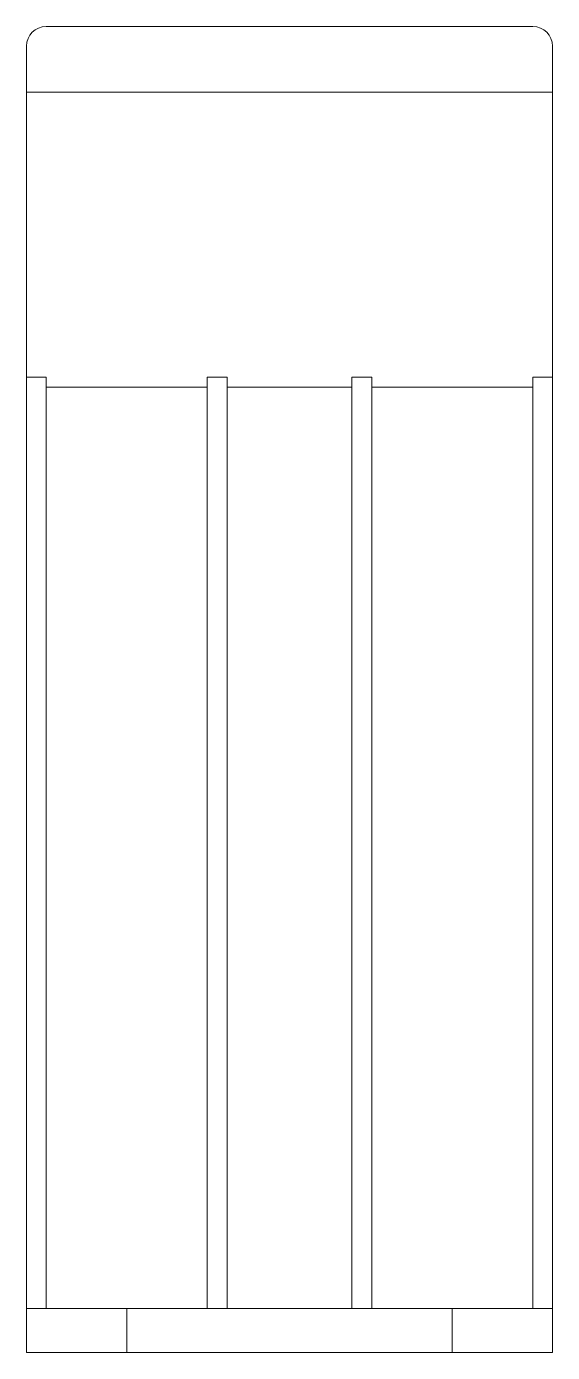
# Model space of a CAD drawing. Header units: metres. Extents: x -40 to 40, y 0 to 202.
import ezdxf

# ---------------------------------------------------------------- set-up
doc = ezdxf.new("R2010")
doc.units = ezdxf.units.M
doc.layers.add('A-DETL-GENF', color=92, linetype='Continuous', lineweight=18)

# ---------------------------------------------------------------- blocks, each defined once
blk = doc.blocks.new('47 Kalzip_kunststof-klip_b - E140-704518-00_0 Basismaterialen')
at = {"layer": 'A-DETL-GENF'}
for p, q in [((-37, 201.5), (37, 201.5)), ((-40, 198.5), (-40, 0)), ((40, 0), (40, 198.5)), ((-40, 191.5), (40, 191.5)), ((-37, 148.2), (-40, 148.2)), ((-37, 6.7), (-37, 148.2)), ((-12.5, 148.2), (-12.5, 6.7)), ((-9.5, 148.2), (-12.5, 148.2)), ((-9.5, 6.7), (-9.5, 148.2)), ((9.5, 148.2), (12.5, 148.2)), ((9.5, 6.7), (9.5, 148.2)), ((12.5, 148.2), (12.5, 6.7)), ((37, 6.7), (37, 148.2)), ((37, 148.2), (40, 148.2)), ((-12.5, 146.7), (-37, 146.7)), ((9.5, 146.7), (-9.5, 146.7)), ((37, 146.7), (12.5, 146.7)), ((40, 6.7), (-40, 6.7)), ((-24.75, 0), (-24.75, 6.7)), ((24.75, 0), (24.75, 6.7)), ((-40, 0), (40, 0))]:
    blk.add_line(p, q, dxfattribs=at)
for centre, start, end in [((-37, 198.5), 90, 180), ((37, 198.5), 360, 90)]:
    blk.add_arc(centre, 3, start, end, dxfattribs=at)

msp = doc.modelspace()

# ---------------------------------------------------------------- block references
msp.add_blockref('47 Kalzip_kunststof-klip_b - E140-704518-00_0 Basismaterialen', (0, 0))

doc.saveas('drawing.dxf')
